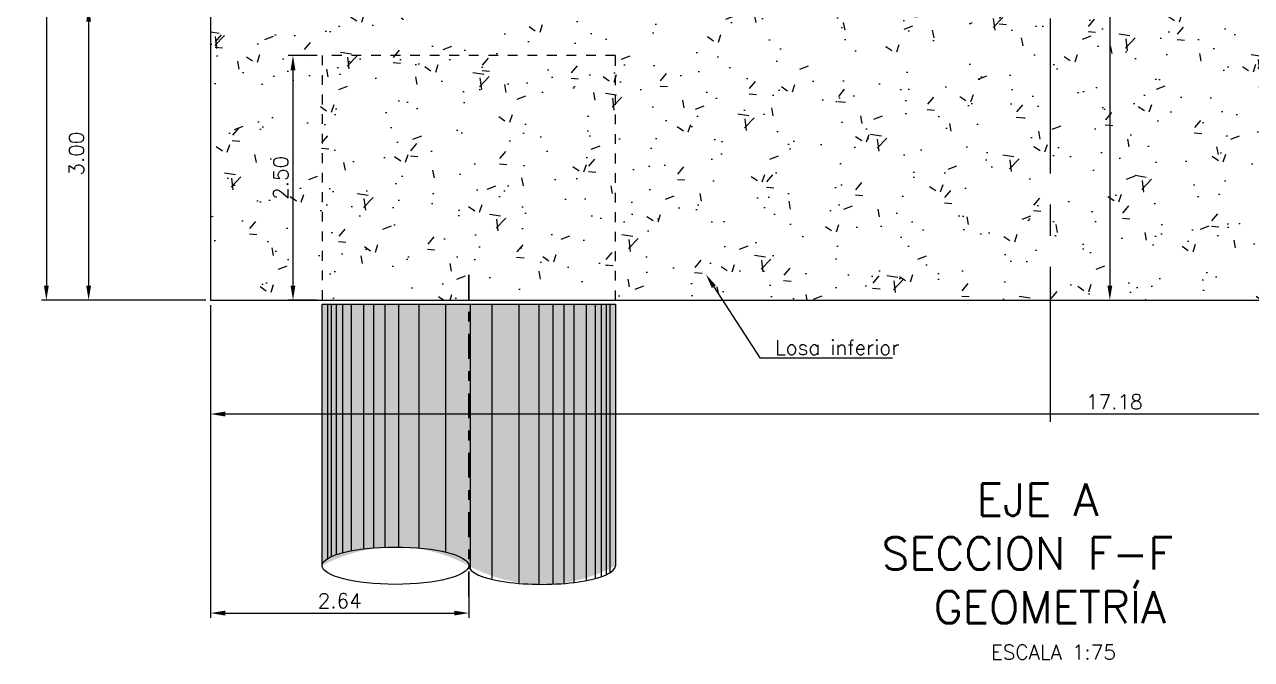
# Model space of a CAD drawing. Header units: metres. Extents: x 1080427 to 1081241, y 976768 to 977288.
# Drawn here: x 1080887.61 to 1080900.16, y 977059.12 to 977065.62 of the extents above; entities that cross this region are included whole.
import ezdxf
from ezdxf import colors
from ezdxf.entities.mleader import LeaderData, LeaderLine
from ezdxf.math import Vec2, Vec3

# ---------------------------------------------------------------- set-up
doc = ezdxf.new("R2010")
doc.units = ezdxf.units.M
doc.header["$LTSCALE"] = 25.4
for name, pattern in [('CENTER', [2, 1.25, -0.25, 0.25, -0.25]), ('DASHDOT', [1, 0.5, -0.25, 0, -0.25]), ('HIDDEN', [0.375, 0.25, -0.125])]:
    doc.linetypes.add(name, pattern=pattern)
for name, color, linetype in [('CONTRAPESO', 3, 'Continuous'), ('COT', 1, 'Continuous'), ('DIMCONTRAPESO', 1, 'Continuous'), ('EJE VIA', 10, 'CENTER'), ('PROYECC', 251, 'HIDDEN'), ('REGL175', 7, 'Continuous')]:
    doc.layers.add(name, color=color, linetype=linetype)
for name, color, linetype, lineweight in [('COTA', 1, 'Continuous', 30), ('COTACIM', 20, 'Continuous', 5), ('EJEPILOTE', 145, 'DASHDOT', 30), ('OTROS', 8, 'Continuous', 5), ('SOLIDOREFCONT', 254, 'Continuous', 5)]:
    doc.layers.add(name, color=color, linetype=linetype, lineweight=lineweight)
doc.styles.add('romans', font='romans.shx')
doc.dimstyles.new('Copy 75', dxfattribs={"dimtxt": 0.15, "dimasz": 0.15, "dimexe": 0.05, "dimexo": 0.05, "dimgap": 0.05, "dimtad": 1, "dimzin": 0, "dimdsep": 46, "dimtxsty": 'romans', "dimcen": 0.002, "dimclrd": 1, "dimclre": 1, "dimclrt": 3, "dimadec": 4, "dimazin": 0, "dimtfac": 1, "dimtofl": 0, "dimtmove": 1, "dimatfit": 3, "dimfxl": 1, "dimtolj": 1, "dimtzin": 0, "dimarcsym": 1})

# ---------------------------------------------------------------- blocks, each defined once
blk = doc.blocks.new('PILOTE')
h = blk.add_hatch(color=256)
h.dxf.hatch_style = 1
h.set_gradient(color1=(51, 51, 51), color2=(173, 173, 173), tint=1, name='INVCYLINDER')
edge = h.paths.add_edge_path()
edge.add_line((1080656.416834545, 977060.1590362525), (1080656.416834545, 977062.8369320101))
edge.add_line((1080656.416834545, 977062.8369320101), (1080659.417876804, 977062.8369320101))
edge.add_line((1080659.417876804, 977062.8369320101), (1080659.417876804, 977060.1590362525))
edge.add_arc((1080658.66761624, 977061.5370580803), 1.569023604932751, 241.43402734232131, 298.56597265767874, ccw=False)
edge.add_arc((1080657.16709511, 977058.7797854457), 1.570103086822714, 61.45547212311708, 118.5445278768829)
at = {"layer": 'COT'}
blk.add_ellipse((1080657.16709511, 977060.1590362525), major_axis=(0.7502605647517244, 0), ratio=0.2543813295763042, dxfattribs=at)
blk.add_ellipse((1080658.66761624, 977060.1590362525), major_axis=(0.7502605647517244, 0), ratio=0.2543813295763042, start_param=3.141592653589792, end_param=6.283185307179586, dxfattribs=at)
at = {"layer": 'EJEPILOTE', "ltscale": 0.02}
blk.add_line((1080657.918716831, 977059.8447110992), (1080657.918716831, 977063.1356790137), dxfattribs=at)
at = {"layer": 'OTROS'}
for p, q in [((1080656.472292364, 977062.8369320101), (1080656.472292364, 977060.2310491129)), ((1080656.510527515, 977062.8369320101), (1080656.510527515, 977060.2513910077)), ((1080656.561507698, 977062.8369320101), (1080656.561507698, 977060.2717001326)), ((1080656.625232968, 977062.8369320101), (1080656.625232968, 977060.2910394119)), ((1080656.714448302, 977062.8369320101), (1080656.714448302, 977060.3112408698)), ((1080656.841898815, 977062.8369320101), (1080656.841898815, 977060.3310285627)), ((1080656.943859208, 977062.8369320101), (1080656.943859208, 977060.3412444418)), ((1080657.058564661, 977062.8369320101), (1080657.058564661, 977060.3478811213)), ((1080657.198760206, 977062.8369320101), (1080657.198760206, 977060.3497184741)), ((1080657.405764051, 977062.8369320101), (1080657.405764051, 977060.3399741807)), ((1080657.679471079, 977062.8369320101), (1080657.679471079, 977060.2984506316)), ((1080657.932716831, 977062.8369320101), (1080657.932716831, 977060.1206139127)), ((1080658.155240271, 977062.8369320101), (1080658.155240271, 977060.0266473495)), ((1080658.428947299, 977062.8369320101), (1080658.428947299, 977059.9780983244)), ((1080658.635951144, 977062.8369320101), (1080658.635951144, 977059.968354031)), ((1080658.776146688, 977062.8369320101), (1080658.776146688, 977059.9701913837)), ((1080658.890852141, 977062.8369320101), (1080658.890852141, 977059.9768280633)), ((1080658.992812535, 977062.8369320101), (1080658.992812535, 977059.9870439423)), ((1080659.120263048, 977062.8369320101), (1080659.120263048, 977060.0068316353)), ((1080659.209478382, 977062.8369320101), (1080659.209478382, 977060.0266473495)), ((1080659.273203652, 977062.8369320101), (1080659.273203652, 977060.0463723725)), ((1080659.324183835, 977062.8369320101), (1080659.324183835, 977060.0666814975)), ((1080659.362418986, 977062.8369320101), (1080659.362418986, 977060.0870233923)), ((1080656.625232968, 977060.0270330932), (1080656.625232968, 977060.0266473495))]:
    blk.add_line(p, q, dxfattribs=at)
blk.add_lwpolyline([(1080656.416834545, 977060.1590362525), (1080656.416834545, 977062.8369320101), (1080659.417876804, 977062.8369320101), (1080659.417876804, 977060.1590362525)], dxfattribs=at)
blk = doc.blocks.new('*D326')
at = {"layer": 'COTA', "color": 1, "lineweight": -2, "transparency": 16777216}
for p, q in [((1080889.511737147, 977062.7502620787), (1080889.511737147, 977061.5848441626)), ((1080906.69168312, 977062.7502620787), (1080906.69168312, 977061.5848441626)), ((1080906.54168312, 977061.6348441626), (1080889.661737147, 977061.6348441626))]:
    blk.add_line(p, q, dxfattribs=at)
at = {"layer": 'COTA', "color": 1, "transparency": 16777216}
for points in [[(1080889.661737147, 977061.6598441626), (1080889.661737147, 977061.6098441626), (1080889.511737147, 977061.6348441626)], [(1080906.54168312, 977061.6598441626), (1080906.54168312, 977061.6098441626), (1080906.69168312, 977061.6348441626)]]:
    blk.add_solid(points, dxfattribs=at)
at = {"layer": 'Defpoints', "color": 0, "transparency": 16777216}
for p in [(1080889.511737147, 977062.8002620788), (1080906.69168312, 977062.8002620788), (1080889.511737147, 977061.6348441626)]:
    blk.add_point(p, dxfattribs=at)
at = {"layer": 'COTA', "color": 3, "transparency": 16777216, "insert": (1080898.760098694, 977061.7598441626), "char_height": 0.15, "attachment_point": 5, "style": 'romans'}
blk.add_mtext('\\A1;17.18', dxfattribs=at)
blk = doc.blocks.new('*D1004')
at = {"layer": 'COTA', "color": 1, "lineweight": -2, "transparency": 16777216}
for p, q in [((1080889.961737148, 977065.8002620792), (1080888.214150785, 977065.8002620792)), ((1080888.264150785, 977065.6502620792), (1080888.264150785, 977062.9502620792)), ((1080889.461737148, 977062.8002620792), (1080888.214150785, 977062.8002620792))]:
    blk.add_line(p, q, dxfattribs=at)
at = {"layer": 'COTA', "color": 1, "transparency": 16777216}
for points in [[(1080888.239150785, 977065.6502620792), (1080888.289150785, 977065.6502620792), (1080888.264150785, 977065.8002620792)], [(1080888.239150785, 977062.9502620792), (1080888.289150785, 977062.9502620792), (1080888.264150785, 977062.8002620792)]]:
    blk.add_solid(points, dxfattribs=at)
at = {"layer": 'Defpoints', "color": 0, "transparency": 16777216}
for p in [(1080890.011737148, 977065.8002620792), (1080888.264150785, 977062.8002620792), (1080889.511737148, 977062.8002620792)]:
    blk.add_point(p, dxfattribs=at)
at = {"layer": 'COTA', "color": 3, "transparency": 16777216, "insert": (1080888.139150785, 977064.3002620786), "char_height": 0.15, "attachment_point": 5, "rotation": 90, "style": 'romans'}
blk.add_mtext('\\A1;3.00', dxfattribs=at)
blk = doc.blocks.new('*D1006')
at = {"layer": 'COTA', "color": 1, "lineweight": -2, "transparency": 16777216}
for p, q in [((1080889.461737148, 977074.7202620793), (1080887.78155431, 977074.7202620793)), ((1080887.83155431, 977074.5702620792), (1080887.83155431, 977062.9502620792)), ((1080889.461737148, 977062.8002620792), (1080887.78155431, 977062.8002620792))]:
    blk.add_line(p, q, dxfattribs=at)
at = {"layer": 'COTA', "color": 1, "transparency": 16777216}
for points in [[(1080887.80655431, 977074.5702620792), (1080887.85655431, 977074.5702620792), (1080887.83155431, 977074.7202620793)], [(1080887.80655431, 977062.9502620792), (1080887.85655431, 977062.9502620792), (1080887.83155431, 977062.8002620792)]]:
    blk.add_solid(points, dxfattribs=at)
at = {"layer": 'Defpoints', "color": 0, "transparency": 16777216}
for p in [(1080889.511737148, 977074.7202620793), (1080887.83155431, 977062.8002620792), (1080889.511737148, 977062.8002620792)]:
    blk.add_point(p, dxfattribs=at)
at = {"layer": 'COTA', "color": 3, "transparency": 16777216, "insert": (1080887.70655431, 977068.7602620787), "char_height": 0.15, "attachment_point": 5, "rotation": 90, "style": 'romans'}
blk.add_mtext('\\A1;11.92', dxfattribs=at)
blk = doc.blocks.new('*D1014')
at = {"layer": 'COTA', "color": 1, "lineweight": -2, "transparency": 16777216}
for p, q in [((1080898.15520121, 977074.8857379671), (1080898.764268117, 977074.8857379671)), ((1080898.714268117, 977074.7357379671), (1080898.714268117, 977062.9502620792)), ((1080898.15520121, 977062.8002620792), (1080898.764268117, 977062.8002620792))]:
    blk.add_line(p, q, dxfattribs=at)
at = {"layer": 'COTA', "color": 1, "transparency": 16777216}
for points in [[(1080898.689268117, 977074.7357379671), (1080898.739268117, 977074.7357379671), (1080898.714268117, 977074.8857379671)], [(1080898.689268117, 977062.9502620792), (1080898.739268117, 977062.9502620792), (1080898.714268117, 977062.8002620792)]]:
    blk.add_solid(points, dxfattribs=at)
at = {"layer": 'Defpoints', "color": 0, "transparency": 16777216}
for p in [(1080898.10520121, 977074.8857379671), (1080898.10520121, 977062.8002620792), (1080898.714268117, 977062.8002620792)]:
    blk.add_point(p, dxfattribs=at)
at = {"layer": 'COTA', "color": 3, "transparency": 16777216, "insert": (1080898.589268117, 977068.8430000226), "char_height": 0.15, "attachment_point": 5, "rotation": 90, "style": 'romans'}
blk.add_mtext('\\A1;12.09', dxfattribs=at)
blk = doc.blocks.new('*D1068')
at = {"layer": 'COTA', "color": 1, "lineweight": -2, "transparency": 16777216}
for p, q in [((1080890.603318924, 977065.3042471906), (1080890.305191238, 977065.3042471906)), ((1080890.355191238, 977065.1542471906), (1080890.355191238, 977062.9502620792)), ((1080890.603318924, 977062.8002620792), (1080890.305191238, 977062.8002620792))]:
    blk.add_line(p, q, dxfattribs=at)
at = {"layer": 'COTA', "color": 1, "transparency": 16777216}
for points in [[(1080890.330191239, 977065.1542471906), (1080890.380191238, 977065.1542471906), (1080890.355191238, 977065.3042471906)], [(1080890.330191239, 977062.9502620792), (1080890.380191238, 977062.9502620792), (1080890.355191238, 977062.8002620792)]]:
    blk.add_solid(points, dxfattribs=at)
at = {"layer": 'Defpoints', "color": 0, "transparency": 16777216}
for p in [(1080890.653318924, 977065.3042471906), (1080890.355191238, 977062.8002620792), (1080890.653318924, 977062.8002620792)]:
    blk.add_point(p, dxfattribs=at)
at = {"layer": 'COTA', "color": 3, "transparency": 16777216, "insert": (1080890.230191238, 977064.0522546343), "char_height": 0.15, "attachment_point": 5, "rotation": 90, "style": 'romans'}
blk.add_mtext('\\A1;2.50', dxfattribs=at)
blk = doc.blocks.new('*D1110')
at = {"layer": 'COTA', "color": 1, "lineweight": -2, "transparency": 16777216}
for p, q in [((1080889.511737147, 977062.7502620787), (1080889.511737147, 977059.5474305946)), ((1080892.155201209, 977059.8910694858), (1080892.155201209, 977059.5474305946)), ((1080889.661737147, 977059.5974305946), (1080892.005201209, 977059.5974305946))]:
    blk.add_line(p, q, dxfattribs=at)
at = {"layer": 'COTA', "color": 1, "transparency": 16777216}
for points in [[(1080889.661737147, 977059.6224305946), (1080889.661737147, 977059.5724305946), (1080889.511737147, 977059.5974305946)], [(1080892.005201209, 977059.6224305946), (1080892.005201209, 977059.5724305946), (1080892.155201209, 977059.5974305946)]]:
    blk.add_solid(points, dxfattribs=at)
at = {"layer": 'Defpoints', "color": 0, "transparency": 16777216}
for p in [(1080889.511737147, 977062.8002620788), (1080892.155201209, 977059.9410694859), (1080892.155201209, 977059.5974305946)]:
    blk.add_point(p, dxfattribs=at)
at = {"layer": 'COTA', "color": 3, "transparency": 16777216, "insert": (1080890.833469178, 977059.7224305946), "char_height": 0.15, "attachment_point": 5, "style": 'romans'}
blk.add_mtext('\\A1;2.64', dxfattribs=at)

msp = doc.modelspace()

# ---------------------------------------------------------------- hatches: boundary and pattern name
at = {"layer": 'SOLIDOREFCONT', "true_color": 0x5b5b5b, "transparency": 33554546}
h = msp.add_hatch(dxfattribs=at)
h.set_pattern_fill('AR-CONC', color=251, scale=0.005)
h.set_pattern_definition([(49.99999999999999, (0, 0), (0.91092334498002, -0.07969542769451543), [0.09525, -1.04775]), (355, (0, 0), (-0.1762171071248467, 0.9552842261951757), [0.0762, -0.83820292085]), (100.4514447, (0.075910035, -0.0066412675), (0.7347062354517664, 0.8755887595609755), [0.080950044, -0.8904512229999999]), (46.18420000000002, (0, 0.254), (1.35539520446065, -0.2102116396636357), [0.142875, -1.571625]), (96.63555760999996, (0.1129495, 0.2364825), (1.187020670257515, 1.237130622988608), [0.1214251157, -1.3356780408]), (351.1841511700001, (0, 0.254), (1.187020670324885, 1.237130622927663), [0.11429983535, -1.2572986596]), (21, (0.127, 0.1905), (0.7580719563456624, -0.5113259909354381), [0.09525, -1.04775]), (326.0000000000001, (0.127, 0.1905), (0.3090101417382354, 0.9209398306115963), [0.0762, -0.8382]), (71.45144499999999, (0.190172663, 0.1478895005), (1.067082096393581, 0.4096138444295262), [0.08095004400000001, -0.8904496879999999]), (37.50000000000001, (0, 0), (0.01544301625295908, 0.4227751943657655), [0, -0.82804, 0, -0.8509000000000001, 0, -0.8413750000000001]), (7.499999999999999, (0, 0), (0.3340983125515287, 0.5009028740905975), [0, -0.48514, 0, -0.80899, 0, -0.320675]), (327.5, (-0.28321, 0), (0.677952975834357, -0.02864371996336722), [0, -0.3175, 0, -0.9906, 0, -1.31445]), (317.5, (-0.41021, 0), (0.7406459069300902, 0.1271324551666652), [0, -0.41275, 0, -0.65786, 0, -0.93345])])
h.paths.add_polyline_path([(1080906.691737147, 977062.8002620788), (1080906.695228223, 977065.7838638839), (1080906.691833579, 977075.0510718789), (1080889.511833993, 977074.7202640157), (1080889.515228223, 977065.7838638839), (1080889.511737147, 977062.8002620788)])
h.paths.add_polyline_path([(1080904.067715569, 977072.2563187449), (1080904.067715569, 977073.5563187449), (1080904.667715569, 977073.5563187449), (1080904.667715569, 977072.2563187449)], flags=16)
h.paths.add_polyline_path([(1080905.042767984, 977072.2903169822), (1080905.042767984, 977073.5903169822), (1080905.642767984, 977073.5903169822), (1080905.642767984, 977072.2903169822)], flags=16)
h.paths.add_polyline_path([(1080892.140384052, 977072.0113431292), (1080891.540384052, 977072.0113431292), (1080891.540384052, 977073.3113431293), (1080892.140384052, 977073.3113431293)], flags=16)
h.paths.add_polyline_path([(1080891.165371875, 977072.005973636), (1080890.565371875, 977072.005973636), (1080890.565371875, 977073.3059736361), (1080891.165371875, 977073.3059736361)], flags=16)

# ---------------------------------------------------------------- linework, layer by layer
at = {"layer": 'CONTRAPESO'}
msp.add_lwpolyline([(1080906.691737147, 977075.0702620788), (1080889.511777544, 977074.7201851014), (1080889.511737147, 977062.8002620788), (1080889.511737147, 977062.8002620788), (1080906.691737147, 977062.8002620788), (1080906.691737147, 977062.8002620788)], close=True, dxfattribs=at)
at = {"layer": 'EJE VIA', "ltscale": 0.05}
msp.add_lwpolyline([(1080898.105228223, 977075.8429251664), (1080898.105228223, 977061.5401441414)], dxfattribs=at)
at = {"layer": 'PROYECC', "color": 14, "ltscale": 0.01}
msp.add_lwpolyline([(1080890.653318923, 977062.8002620788), (1080893.654361182, 977062.8002620788), (1080893.654361182, 977065.3042471901), (1080890.653318923, 977065.3042471901)], close=True, dxfattribs=at)

# ---------------------------------------------------------------- block references
at = {"layer": 'DIMCONTRAPESO'}
msp.add_blockref('PILOTE', (234.2364843781106, -0.07666993141174316), dxfattribs=at)

# ---------------------------------------------------------------- texts
at = {"layer": 'REGL175', "insert": (1080890.129635581, 977060.9228576326), "char_height": 0.33, "width": 14.49150362575892, "attachment_point": 1, "style": 'romans'}
msp.add_mtext('\\pi7.22302;{\\C0;EJE A\\P\\pi6.24873;SECCION F-F \\P\\pi6.78218;GEOMETRÍA\\P\\pi7.36717;\\H0.45455x;\\C3;ESCALA 1:75}', dxfattribs=at)

# ---------------------------------------------------------------- dimensions: what is measured, and where the dimension line sits
at = {"layer": 'COTA', "color": 2}
for base, p1, p2, picture, middle in [((1080898.714268117, 977062.8002620792), (1080898.105201209, 977074.8857379666), (1080898.105201209, 977062.8002620788), '*D1014', (1080898.589268117, 977068.8430000226)), ((1080887.83155431, 977062.8002620792), (1080889.511737147, 977074.7202620788), (1080889.511737147, 977062.8002620788), '*D1006', (1080887.70655431, 977068.7602620787)), ((1080888.264150785, 977062.8002620792), (1080890.011737147, 977065.8002620788), (1080889.511737147, 977062.8002620788), '*D1004', (1080888.139150785, 977064.3002620786)), ((1080890.355191238, 977062.8002620792), (1080890.653318923, 977065.3042471901), (1080890.653318923, 977062.8002620788), '*D1068', (1080890.230191238, 977064.0522546343))]:
    dim = msp.add_linear_dim(base=base, p1=p1, p2=p2, angle=90, dimstyle='Copy 75', dxfattribs=at)
    dim.commit()
    dim.dimension.update_dxf_attribs({"geometry": picture, "text_midpoint": middle})
at = {"layer": 'COTA', "color": 4}
dim = msp.add_linear_dim(base=(1080889.511737147, 977061.6348441626), p1=(1080906.69168312, 977062.8002620788), p2=(1080889.511737147, 977062.8002620788), dimstyle='Copy 75', dxfattribs=at)
dim.commit()
dim.dimension.update_dxf_attribs({"geometry": '*D326', "text_midpoint": (1080898.760098694, 977061.6348441626), "dimtype": 160})
at = {"layer": 'COTA', "color": 2}
dim = msp.add_linear_dim(base=(1080892.155201209, 977059.5974305946), p1=(1080889.511737147, 977062.8002620788), p2=(1080892.155201209, 977059.9410694859), dimstyle='Copy 75', dxfattribs=at)
dim.commit()
dim.dimension.update_dxf_attribs({"geometry": '*D1110', "text_midpoint": (1080890.833469178, 977059.7224305946)})

# ---------------------------------------------------------------- leaders
at = {"layer": 'COTACIM'}
ml = msp.add_multileader_mtext('Standard', dxfattribs=at)
ml.set_content('Losa inferior', color=3, style='romans')
ml.set_leader_properties(color=256)
ml.build(insert=Vec2(0, 0))
ml.multileader.update_dxf_attribs({"text_left_attachment_type": 6, "text_right_attachment_type": 6, "dogleg_length": 0.1560199508385566, "arrow_head_size": 0.15})
ctx = ml.context
ctx.base_point, ctx.char_height, ctx.arrow_head_size, ctx.landing_gap_size, ctx.plane_origin = Vec3(1080895.287403193, 977062.2114854556), 0.15, 0.15, 0, Vec3(1080899.159640077, 977060.6934177381)
ctx.left_attachment, ctx.right_attachment = 6, 6
notes = []
notes.append((ctx, [(0, (1, 1, 0), (1080895.131383242, 977062.2114854556), (1, 0), 0.1560199508385566, [(0, [(1080894.580788404, 977063.0641678963)], 0, [])])]))
ctx.mtext.insert, ctx.mtext.width, ctx.mtext.flow_direction = Vec3(1080895.287403193, 977062.3914854557), 4.216741702286527, 5
for ctx, leaders in notes:
    for number, flags, end, landing, length, lines in leaders:
        leader = LeaderData()
        leader.index, (leader.has_last_leader_line, leader.has_dogleg_vector, leader.attachment_direction) = number, flags
        leader.last_leader_point, leader.dogleg_vector, leader.dogleg_length = Vec3(end), Vec3(landing), length
        for number, points, colour, breaks in lines:
            line = LeaderLine()
            line.index, line.vertices, line.color, line.breaks = number, Vec3.list(points), colors.encode_raw_color(colour), breaks
            leader.lines.append(line)
        ctx.leaders.append(leader)

doc.saveas('drawing.dxf')
